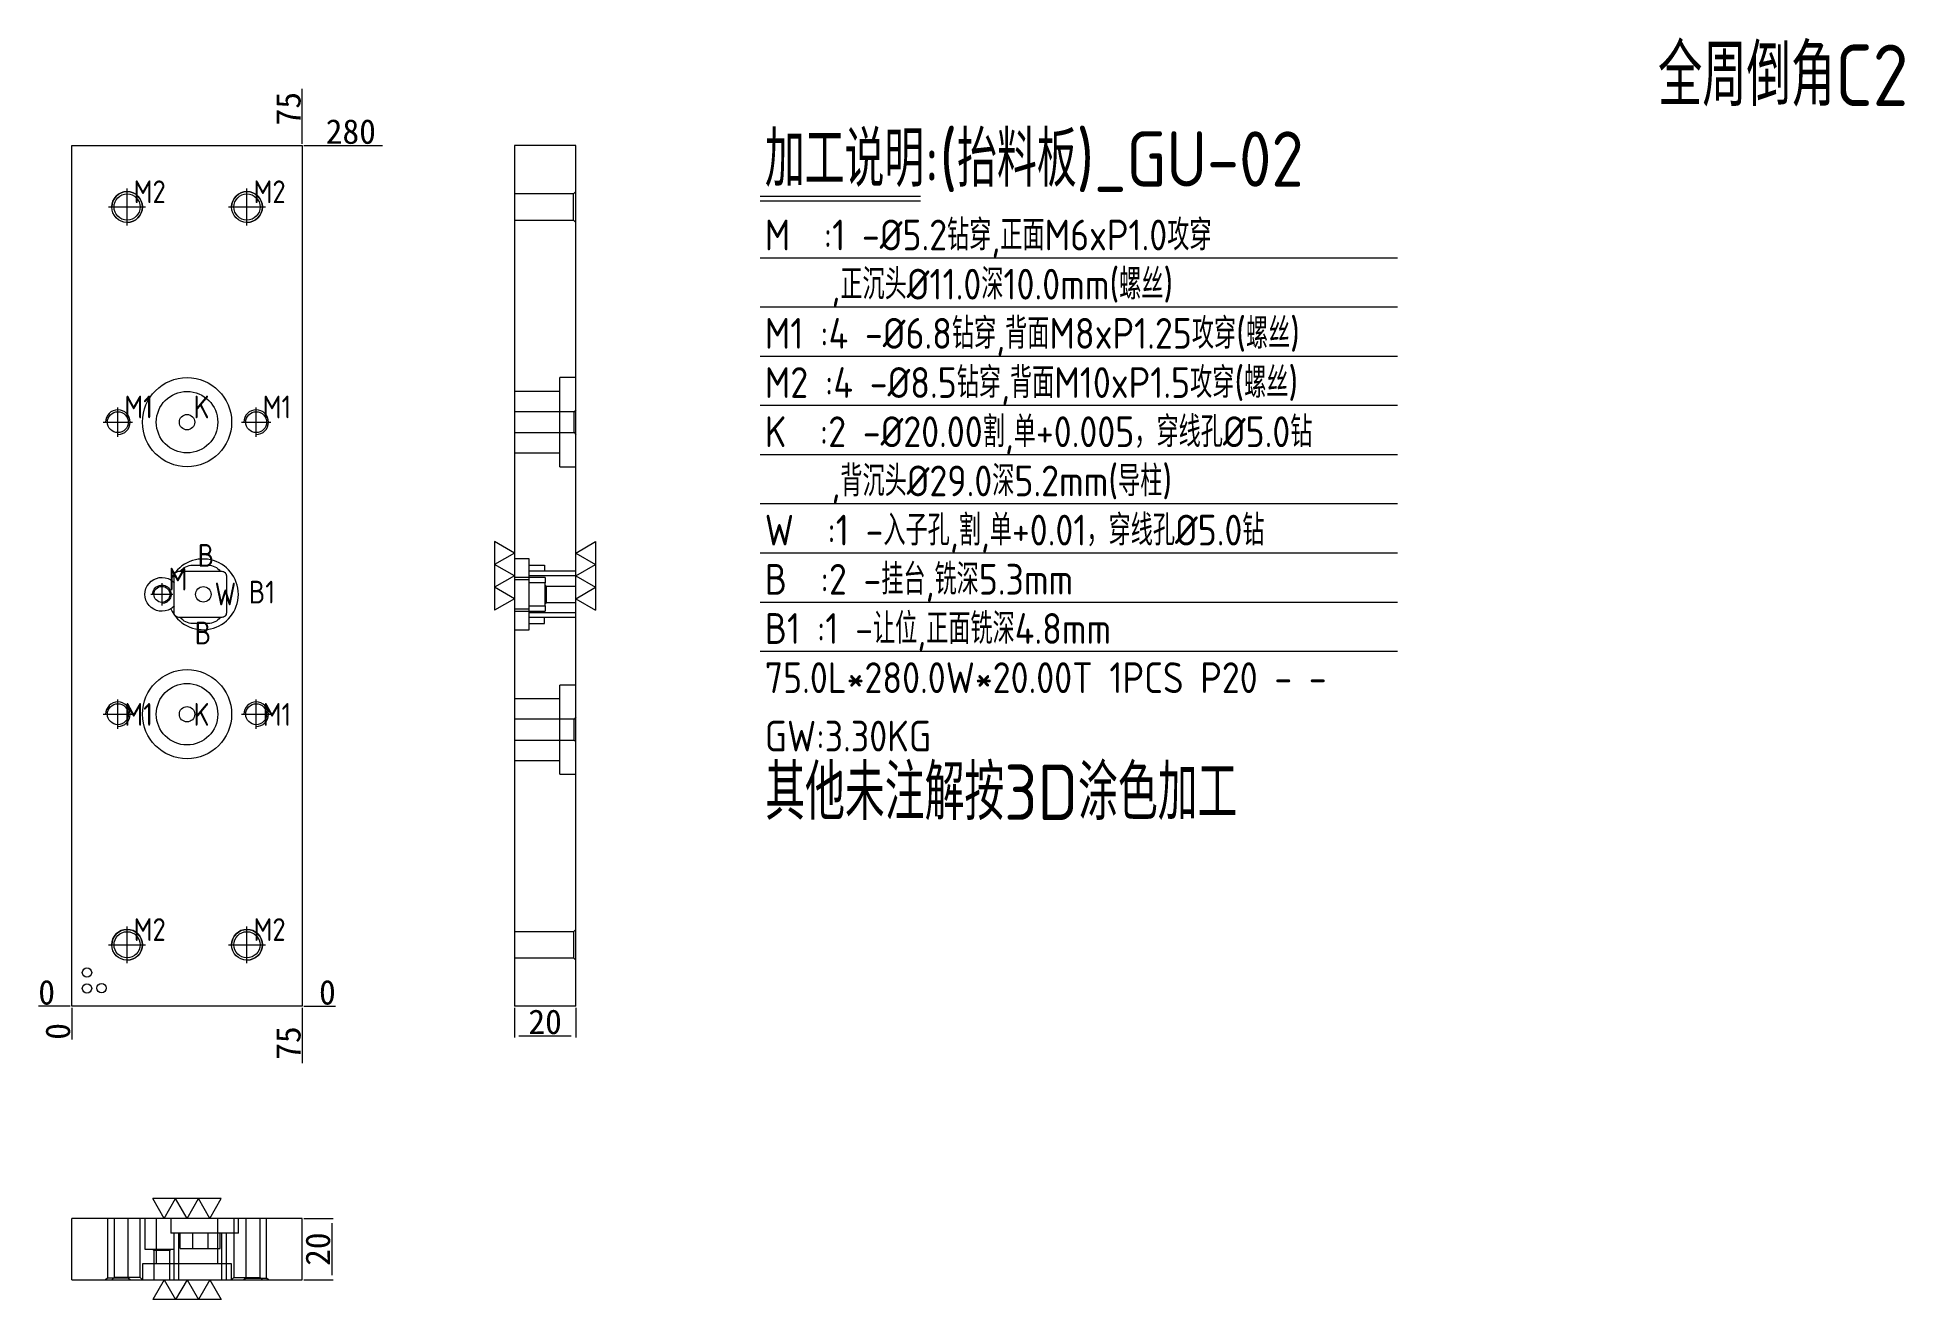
# Model space of a CAD drawing. Header units: millimetres. Extents: x 10147 to 10754, y 39539 to 39950.
import ezdxf

# ---------------------------------------------------------------- set-up
doc = ezdxf.new("R2010")
doc.units = ezdxf.units.MM
doc.linetypes.add('CENTER', pattern=[0])
doc.linetypes.add('DASHED', pattern=[0])
doc.layers.add('dim', color=4, linetype='Continuous')
doc.layers.add('GUIDE', color=7, linetype='Continuous')
doc.layers.add('dim_temp', color=161, linetype='Continuous', lineweight=9)
doc.layers.add('U1', color=7, linetype='Continuous', true_color=0xffffff)
doc.styles.add('_PUG_ERP', font='txt')
doc.styles.add('gbenor', font='gbenor.shx', dxfattribs={"bigfont": 'gbcbig'})
doc.dimstyles.new('_PUG_ERP', dxfattribs={"dimtxt": 8, "dimasz": 1.5, "dimexe": 0.5, "dimexo": 0.5, "dimgap": 0.5, "dimtad": 1, "dimtxsty": '_PUG_ERP', "dimblk": 'CLOSEDBLANK', "dimcen": 0, "dimclrd": 4, "dimclre": 4, "dimclrt": 3, "dimazin": 3, "dimtfac": 1, "dimtmove": 0, "dimatfit": 3, "dimldrblk": 'CLOSEDBLANK', "dimlwd": 9, "dimlwe": 9})

# ---------------------------------------------------------------- blocks, each defined once
blk = doc.blocks.new('*D1266')
at = {"layer": 'Defpoints', "color": 0}
for p in [(10232.88, 39565.45), (10232.88, 39545.45), (10242.48, 39545.45)]:
    blk.add_point(p, dxfattribs=at)
at = {"layer": 'dim_temp', "color": 4, "lineweight": 9}
for p, q in [((10233.38, 39565.45), (10242.98, 39565.45)), ((10242.48, 39563.95), (10242.48, 39546.95)), ((10233.38, 39545.45), (10242.98, 39545.45))]:
    blk.add_line(p, q, dxfattribs=at)
at = {"layer": 'dim_temp', "color": 3, "lineweight": 18, "insert": (10237.98, 39555.45), "char_height": 8, "attachment_point": 5, "rotation": 90, "style": '_PUG_ERP'}
blk.add_mtext('20', dxfattribs=at)
blk = doc.blocks.new('_ClosedBlank')
blk = doc.blocks.new('*D1267')
at = {"layer": 'Defpoints', "color": 0}
for p in [(10301.88, 39634.45), (10321.88, 39634.45), (10321.88, 39624.85)]:
    blk.add_point(p, dxfattribs=at)
at = {"layer": 'dim_temp', "color": 4, "lineweight": 9}
for p, q in [((10301.88, 39633.95), (10301.88, 39624.35)), ((10321.88, 39633.95), (10321.88, 39624.35)), ((10303.38, 39624.85), (10320.38, 39624.85))]:
    blk.add_line(p, q, dxfattribs=at)
at = {"layer": 'dim_temp', "color": 3, "lineweight": 18, "insert": (10311.88, 39629.35), "char_height": 8, "attachment_point": 5, "style": '_PUG_ERP'}
blk.add_mtext('20', dxfattribs=at)
blk = doc.blocks.new('*D1268')
at = {"layer": 'Defpoints', "color": 0}
for p in [(10157.88, 39634.45), (10232.88, 39634.45), (10237.88, 39634.45)]:
    blk.add_point(p, dxfattribs=at)
at = {"layer": 'dim_temp', "color": 4, "lineweight": 9}
blk.add_line((10233.38, 39634.45), (10243.72, 39634.45), dxfattribs=at)
at = {"layer": 'dim_temp', "color": 3, "lineweight": 18, "insert": (10241.05, 39638.95), "char_height": 8, "attachment_point": 5, "style": '_PUG_ERP'}
blk.add_mtext('0', dxfattribs=at)
blk = doc.blocks.new('*D1269')
at = {"layer": 'Defpoints', "color": 0}
for p in [(10232.88, 39914.45), (10237.88, 39914.45), (10157.88, 39634.45)]:
    blk.add_point(p, dxfattribs=at)
at = {"layer": 'dim_temp', "color": 4, "lineweight": 9}
blk.add_line((10233.38, 39914.45), (10258.95, 39914.45), dxfattribs=at)
at = {"layer": 'dim_temp', "color": 3, "lineweight": 18, "insert": (10248.67, 39918.95), "char_height": 8, "attachment_point": 5, "style": '_PUG_ERP'}
blk.add_mtext('280', dxfattribs=at)
blk = doc.blocks.new('*D1270')
at = {"layer": 'Defpoints', "color": 0}
for p in [(10152.88, 39634.45), (10157.88, 39634.45), (10157.88, 39634.45)]:
    blk.add_point(p, dxfattribs=at)
at = {"layer": 'dim_temp', "color": 4, "lineweight": 9}
blk.add_line((10157.38, 39634.45), (10147.05, 39634.45), dxfattribs=at)
at = {"layer": 'dim_temp', "color": 3, "lineweight": 18, "insert": (10149.72, 39638.95), "char_height": 8, "attachment_point": 5, "style": '_PUG_ERP'}
blk.add_mtext('0', dxfattribs=at)
blk = doc.blocks.new('*D1271')
at = {"layer": 'Defpoints', "color": 0}
for p in [(10157.88, 39634.45), (10232.88, 39634.45), (10232.88, 39629.45)]:
    blk.add_point(p, dxfattribs=at)
at = {"layer": 'dim_temp', "color": 4, "lineweight": 9}
blk.add_line((10232.88, 39633.95), (10232.88, 39616), dxfattribs=at)
at = {"layer": 'dim_temp', "color": 3, "lineweight": 18, "insert": (10228.38, 39622.48), "char_height": 8, "attachment_point": 5, "rotation": 90, "style": '_PUG_ERP'}
blk.add_mtext('75', dxfattribs=at)
blk = doc.blocks.new('*D1272')
at = {"layer": 'Defpoints', "color": 0}
for p in [(10157.88, 39634.45), (10157.88, 39634.45), (10157.88, 39629.45)]:
    blk.add_point(p, dxfattribs=at)
at = {"layer": 'dim_temp', "color": 4, "lineweight": 9}
blk.add_line((10157.88, 39633.95), (10157.88, 39623.62), dxfattribs=at)
at = {"layer": 'dim_temp', "color": 3, "lineweight": 18, "insert": (10153.38, 39626.29), "char_height": 8, "attachment_point": 5, "rotation": 90, "style": '_PUG_ERP'}
blk.add_mtext('0', dxfattribs=at)
blk = doc.blocks.new('*D1273')
at = {"layer": 'Defpoints', "color": 0}
for p in [(10232.88, 39919.45), (10232.88, 39914.45), (10157.88, 39634.45)]:
    blk.add_point(p, dxfattribs=at)
at = {"layer": 'dim_temp', "color": 4, "lineweight": 9}
blk.add_line((10232.88, 39914.95), (10232.88, 39932.91), dxfattribs=at)
at = {"layer": 'dim_temp', "color": 3, "lineweight": 18, "insert": (10228.38, 39926.43), "char_height": 8, "attachment_point": 5, "rotation": 90, "style": '_PUG_ERP'}
blk.add_mtext('75', dxfattribs=at)

msp = doc.modelspace()

# ---------------------------------------------------------------- linework, layer by layer
at = {"layer": 'dim', "color": 8, "linetype": 'Continuous', "lineweight": 18}
for p, q in [((10381.833, 39897.953), (10433.997, 39897.953)), ((10381.833, 39896.453), (10433.997, 39896.453)), ((10381.833, 39877.953), (10589.193, 39877.953)), ((10381.833, 39861.953), (10589.193, 39861.953)), ((10381.833, 39845.953), (10589.193, 39845.953)), ((10381.833, 39829.953), (10589.193, 39829.953)), ((10381.833, 39813.953), (10589.193, 39813.953)), ((10381.833, 39797.953), (10589.193, 39797.953)), ((10381.833, 39781.953), (10589.193, 39781.953)), ((10381.833, 39765.953), (10589.193, 39765.953)), ((10381.833, 39749.953), (10589.193, 39749.953))]:
    msp.add_line(p, q, dxfattribs=at)
at = {"layer": 'dim', "color": 20, "linetype": 'Continuous', "lineweight": 18}
for p, q in [((10301.883, 39781.879), (10295.453, 39785.592)), ((10295.453, 39785.592), (10295.453, 39763.315)), ((10321.883, 39781.879), (10328.314, 39785.592)), ((10328.314, 39785.592), (10328.314, 39763.315)), ((10301.883, 39781.879), (10295.453, 39778.166)), ((10321.883, 39781.879), (10328.314, 39778.166)), ((10301.883, 39774.453), (10295.453, 39778.166)), ((10301.883, 39774.453), (10295.453, 39770.74)), ((10321.883, 39774.453), (10328.314, 39778.166)), ((10321.883, 39774.453), (10328.314, 39770.74)), ((10301.883, 39767.028), (10295.453, 39770.74)), ((10301.883, 39767.028), (10295.453, 39763.315)), ((10321.883, 39767.028), (10328.314, 39770.74)), ((10321.883, 39767.028), (10328.314, 39763.315)), ((10187.957, 39565.453), (10184.245, 39571.884)), ((10206.522, 39571.884), (10184.245, 39571.884)), ((10187.957, 39565.453), (10191.67, 39571.884)), ((10195.383, 39565.453), (10191.67, 39571.884)), ((10195.383, 39565.453), (10199.096, 39571.884)), ((10202.809, 39565.453), (10199.096, 39571.884)), ((10202.809, 39565.453), (10206.522, 39571.884)), ((10187.957, 39545.453), (10184.245, 39539.023)), ((10187.957, 39545.453), (10191.67, 39539.023)), ((10195.383, 39545.453), (10191.67, 39539.023)), ((10195.383, 39545.453), (10199.096, 39539.023)), ((10202.809, 39545.453), (10199.096, 39539.023)), ((10202.809, 39545.453), (10206.522, 39539.023)), ((10206.522, 39539.023), (10184.245, 39539.023))]:
    msp.add_line(p, q, dxfattribs=at)
at = {"layer": 'dim', "lineweight": 18}
for centre in [(10162.839, 39645.414), (10162.839, 39640.244), (10167.58, 39640.352)]:
    msp.add_circle(centre, 1.523, dxfattribs=at)
at = {"layer": 'GUIDE', "color": 56, "linetype": 'Continuous', "lineweight": 18}
for p, q in [((10301.883, 39914.453), (10301.883, 39634.453)), ((10321.883, 39914.453), (10301.883, 39914.453)), ((10321.883, 39634.453), (10321.883, 39914.453)), ((10321.883, 39634.453), (10301.883, 39634.453)), ((10232.883, 39565.453), (10157.883, 39565.453)), ((10157.883, 39545.453), (10157.883, 39565.453)), ((10232.883, 39545.453), (10232.883, 39565.453)), ((10157.883, 39545.453), (10232.883, 39545.453))]:
    msp.add_line(p, q, dxfattribs=at)
at = {"layer": 'GUIDE', "color": 1, "linetype": 'CENTER', "lineweight": 18, "ltscale": 0.364473}
for p, q in [((10175.883, 39888.453), (10175.883, 39900.453)), ((10214.883, 39888.453), (10214.883, 39900.453)), ((10169.883, 39894.453), (10181.883, 39894.453)), ((10208.883, 39894.453), (10220.883, 39894.453)), ((10172.883, 39819.653), (10172.883, 39829.253)), ((10217.883, 39819.653), (10217.883, 39829.253)), ((10168.083, 39824.453), (10177.683, 39824.453)), ((10213.083, 39824.453), (10222.683, 39824.453)), ((10172.883, 39724.653), (10172.883, 39734.253)), ((10217.883, 39724.653), (10217.883, 39734.253)), ((10168.083, 39729.453), (10177.683, 39729.453)), ((10213.083, 39729.453), (10222.683, 39729.453)), ((10175.883, 39648.453), (10175.883, 39660.453)), ((10214.883, 39648.453), (10214.883, 39660.453)), ((10169.883, 39654.453), (10181.883, 39654.453)), ((10208.883, 39654.453), (10220.883, 39654.453))]:
    msp.add_line(p, q, dxfattribs=at)
at = {"layer": 'GUIDE', "color": 5, "linetype": 'DASHED', "lineweight": 13, "ltscale": 0.364473}
for p, q in [((10321.133, 39898.706), (10301.883, 39898.706)), ((10321.883, 39899.457), (10321.133, 39898.706)), ((10321.133, 39890.2), (10321.133, 39898.706)), ((10301.883, 39890.2), (10321.133, 39890.2)), ((10321.133, 39890.2), (10321.883, 39889.45)), ((10321.286, 39827.856), (10301.883, 39827.856)), ((10321.883, 39828.453), (10321.286, 39827.856)), ((10321.286, 39821.05), (10321.286, 39827.856)), ((10301.883, 39821.05), (10321.286, 39821.05)), ((10321.286, 39821.05), (10321.883, 39820.453)), ((10312.28, 39771.056), (10311.883, 39771.453)), ((10321.883, 39771.056), (10312.28, 39771.056)), ((10312.28, 39768.453), (10312.28, 39771.056)), ((10312.28, 39765.85), (10312.28, 39768.453)), ((10311.883, 39765.453), (10312.28, 39765.85)), ((10312.28, 39765.85), (10321.883, 39765.85)), ((10321.286, 39727.856), (10301.883, 39727.856)), ((10321.883, 39728.453), (10321.286, 39727.856)), ((10321.286, 39721.05), (10321.286, 39727.856)), ((10301.883, 39721.05), (10321.286, 39721.05)), ((10321.286, 39721.05), (10321.883, 39720.453)), ((10321.133, 39658.706), (10301.883, 39658.706)), ((10321.883, 39659.457), (10321.133, 39658.706)), ((10321.133, 39658.706), (10321.133, 39650.2)), ((10301.883, 39650.2), (10321.133, 39650.2)), ((10321.133, 39650.2), (10321.883, 39649.45)), ((10169.48, 39565.453), (10169.48, 39546.05)), ((10171.63, 39565.453), (10171.63, 39546.204)), ((10176.286, 39546.05), (10176.286, 39565.453)), ((10180.136, 39546.204), (10180.136, 39565.453)), ((10210.63, 39565.453), (10210.63, 39546.204)), ((10214.48, 39565.453), (10214.48, 39546.05)), ((10219.136, 39546.204), (10219.136, 39565.453)), ((10221.286, 39546.05), (10221.286, 39565.453)), ((10184.197, 39555.453), (10184.594, 39555.056)), ((10184.594, 39555.056), (10184.594, 39545.453)), ((10189.8, 39555.056), (10184.594, 39555.056)), ((10189.8, 39555.056), (10190.197, 39555.453)), ((10189.8, 39545.453), (10189.8, 39555.056)), ((10169.48, 39546.05), (10168.883, 39545.453)), ((10176.286, 39546.05), (10169.48, 39546.05)), ((10171.63, 39546.204), (10170.88, 39545.453)), ((10180.136, 39546.204), (10171.63, 39546.204)), ((10176.883, 39545.453), (10176.286, 39546.05)), ((10180.887, 39545.453), (10180.136, 39546.204)), ((10210.63, 39546.204), (10209.88, 39545.453)), ((10210.63, 39546.204), (10219.136, 39546.204)), ((10214.48, 39546.05), (10213.883, 39545.453)), ((10214.48, 39546.05), (10221.286, 39546.05)), ((10219.887, 39545.453), (10219.136, 39546.204)), ((10221.883, 39545.453), (10221.286, 39546.05))]:
    msp.add_line(p, q, dxfattribs=at)
at = {"layer": 'GUIDE', "color": 1, "linetype": 'DASHED', "lineweight": 13, "ltscale": 0.364473}
for p, q in [((10316.683, 39834.454), (10301.883, 39834.454)), ((10301.883, 39814.453), (10316.683, 39814.453)), ((10316.683, 39734.454), (10301.883, 39734.454)), ((10301.883, 39714.453), (10316.683, 39714.453)), ((10185.383, 39565.453), (10185.383, 39550.653)), ((10205.384, 39550.653), (10205.384, 39565.453)), ((10208.197, 39545.453), (10208.197, 39560.653))]:
    msp.add_line(p, q, dxfattribs=at)
at = {"layer": 'GUIDE', "color": 56, "linetype": 'DASHED', "lineweight": 13, "ltscale": 0.364473}
for p, q in [((10321.883, 39838.953), (10316.683, 39838.953)), ((10316.683, 39809.953), (10316.683, 39838.953)), ((10316.683, 39809.953), (10321.883, 39809.953)), ((10306.683, 39779.953), (10301.883, 39779.953)), ((10306.683, 39777.953), (10311.683, 39777.953)), ((10321.883, 39775.953), (10306.683, 39775.953)), ((10321.883, 39760.953), (10306.683, 39760.953)), ((10301.883, 39756.953), (10306.683, 39756.953)), ((10306.683, 39758.953), (10311.683, 39758.953)), ((10321.883, 39738.953), (10316.683, 39738.953)), ((10316.683, 39709.953), (10316.683, 39738.953)), ((10316.683, 39709.953), (10321.883, 39709.953)), ((10191.197, 39545.453), (10191.197, 39560.653)), ((10193.197, 39555.653), (10193.197, 39560.653)), ((10206.197, 39555.653), (10206.197, 39560.653)), ((10212.097, 39560.653), (10212.097, 39565.453)), ((10180.883, 39550.653), (10180.883, 39545.453)), ((10209.883, 39550.653), (10180.883, 39550.653)), ((10209.883, 39545.453), (10209.883, 39550.653))]:
    msp.add_line(p, q, dxfattribs=at)
at = {"layer": 'GUIDE', "color": 31, "linetype": 'DASHED', "lineweight": 13, "ltscale": 0.364473}
for p, q in [((10306.683, 39756.953), (10306.683, 39779.953)), ((10311.883, 39773.953), (10301.883, 39773.953)), ((10306.683, 39773.13), (10301.883, 39773.13)), ((10311.883, 39772.228), (10306.683, 39772.228)), ((10311.683, 39777.953), (10311.683, 39775.953)), ((10311.883, 39773.953), (10311.883, 39772.228)), ((10311.883, 39764.678), (10311.883, 39772.228)), ((10301.883, 39763.776), (10306.683, 39763.776)), ((10301.883, 39762.953), (10311.883, 39762.953)), ((10306.683, 39764.678), (10311.883, 39764.678)), ((10311.683, 39758.953), (10311.683, 39760.953)), ((10311.883, 39764.678), (10311.883, 39762.953)), ((10181.697, 39565.453), (10181.697, 39555.453)), ((10190.091, 39565.453), (10190.091, 39560.653)), ((10212.097, 39560.653), (10190.091, 39560.653)), ((10181.697, 39555.453), (10191.197, 39555.453)), ((10193.197, 39555.653), (10197.197, 39555.653)), ((10197.197, 39555.653), (10202.197, 39555.653)), ((10202.197, 39555.653), (10206.197, 39555.653))]:
    msp.add_line(p, q, dxfattribs=at)
at = {"layer": 'GUIDE', "color": 155, "linetype": 'DASHED', "lineweight": 13, "ltscale": 0.364473}
for p, q in [((10321.883, 39774.453), (10306.683, 39774.453)), ((10321.883, 39774.453), (10306.683, 39774.453)), ((10321.883, 39762.453), (10306.683, 39762.453)), ((10321.883, 39762.453), (10306.683, 39762.453)), ((10192.697, 39545.453), (10192.697, 39560.653)), ((10192.697, 39545.453), (10192.697, 39560.653)), ((10197.197, 39560.653), (10197.197, 39555.653)), ((10197.197, 39560.653), (10197.197, 39555.653)), ((10202.197, 39560.653), (10202.197, 39555.653)), ((10202.197, 39560.653), (10202.197, 39555.653)), ((10206.697, 39545.453), (10206.697, 39560.653)), ((10206.697, 39545.453), (10206.697, 39560.653))]:
    msp.add_line(p, q, dxfattribs=at)
at = {"layer": 'GUIDE', "color": 56, "lineweight": 18}
msp.add_lwpolyline([(10232.883, 39914.453), (10232.883, 39634.453), (10157.883, 39634.453), (10157.883, 39914.453)], close=True, dxfattribs=at)
at = {"layer": 'GUIDE', "color": 31, "lineweight": 18}
for points in [[(10191.197, 39764.678, -0.0651493), (10190.091, 39763.776, 4.7051183), (10190.091, 39773.13, -0.0651493), (10191.197, 39772.228)], [(10190.091, 39763.776, -1.7947358), (10190.091, 39773.13)], [(10193.197, 39775.953, -0.236068), (10197.197, 39777.953), (10202.197, 39777.953, -0.236068), (10206.197, 39775.953)], [(10206.197, 39760.953, -0.236068), (10202.197, 39758.953), (10197.197, 39758.953, -0.236068), (10193.197, 39760.953)]]:
    msp.add_lwpolyline(points, format="xyb", dxfattribs=at)
at = {"layer": 'GUIDE', "color": 1, "lineweight": 18}
msp.add_lwpolyline([(10191.197, 39764.678), (10191.197, 39772.228), (10191.197, 39774.453, -0.4142136), (10192.697, 39775.953), (10193.197, 39775.953), (10206.197, 39775.953), (10206.697, 39775.953, -0.4142136), (10208.197, 39774.453), (10208.197, 39762.453, -0.4142136), (10206.697, 39760.953), (10206.197, 39760.953), (10193.197, 39760.953), (10192.697, 39760.953, -0.4142136), (10191.197, 39762.453)], format="xyb", close=True, dxfattribs=at)
for points in [[(10190.797, 39768.453), (10183.597, 39768.453)], [(10187.197, 39772.053), (10187.197, 39764.853)]]:
    msp.add_lwpolyline(points, dxfattribs=at)
at = {"layer": 'GUIDE', "color": 42, "lineweight": 18}
msp.add_lwpolyline([(10184.197, 39768.453, -2.4142136), (10187.197, 39765.453)], format="xyb", dxfattribs=at)
at = {"layer": 'GUIDE', "color": 30, "linetype": 'DASHED', "lineweight": 13, "ltscale": 0.364473}
for centre, radius in [((10175.883, 39894.453), 5.003), ((10214.883, 39894.453), 5.003), ((10195.383, 39824.453), 14.5), ((10195.383, 39729.453), 14.5), ((10175.883, 39654.453), 5.003), ((10214.883, 39654.453), 5.003)]:
    msp.add_circle(centre, radius, dxfattribs=at)
at = {"layer": 'GUIDE', "color": 42, "linetype": 'Continuous', "lineweight": 18}
for centre, radius in [((10175.883, 39894.453), 4.253), ((10214.883, 39894.453), 4.253), ((10172.883, 39824.453), 3.403), ((10195.383, 39824.453), 2.5), ((10217.883, 39824.453), 3.403), ((10187.197, 39768.453), 2.603), ((10200.683, 39768.453), 2.5), ((10172.883, 39729.453), 3.403), ((10195.383, 39729.453), 2.5), ((10217.883, 39729.453), 3.403), ((10175.883, 39654.453), 4.253), ((10214.883, 39654.453), 4.253)]:
    msp.add_circle(centre, radius, dxfattribs=at)
at = {"layer": 'GUIDE', "color": 1, "linetype": 'Continuous', "lineweight": 18}
for centre in [(10195.383, 39824.453), (10195.383, 39729.453)]:
    msp.add_circle(centre, 10, dxfattribs=at)
at = {"layer": 'GUIDE', "color": 42, "linetype": 'Continuous', "lineweight": 18}
for centre in [(10175.883, 39894.453), (10214.883, 39894.453), (10175.883, 39654.453), (10214.883, 39654.453)]:
    msp.add_arc(centre, 5, 270, 180, dxfattribs=at)
at = {"layer": 'GUIDE', "color": 30, "linetype": 'DASHED', "lineweight": 18, "ltscale": 0.364473}
for centre in [(10172.883, 39824.453), (10217.883, 39824.453), (10172.883, 39729.453), (10217.883, 39729.453)]:
    msp.add_arc(centre, 4, 270, 180, dxfattribs=at)

# ---------------------------------------------------------------- texts
at = {"layer": 'dim', "color": 4, "lineweight": 18, "style": 'gbenor'}
for s, height, p in [('加工说明:(抬料板)_GU-02', 18, (10383.369, 39901.06)), ('M2', 7.4, (10178.008, 39895.708)), ('M2', 7.4, (10217.008, 39895.708)), ('M  :1 -%%c5.2钻穿,正面M6xP1.0攻穿', 10, (10383.333, 39880.346)), ('    ,正沉头%%c11.0深10.0mm(螺丝)', 10, (10383.333, 39864.346)), ('M1 :4 -%%c6.8钻穿,背面M8xP1.25攻穿(螺丝)', 10, (10383.333, 39848.346)), ('M2 :4 -%%c8.5钻穿,背面M10xP1.5攻穿(螺丝)', 10, (10383.333, 39832.346)), ('M1', 7.4, (10174.988, 39825.698)), ('K', 7.4, (10197.489, 39825.699)), ('M1', 7.4, (10219.988, 39825.698)), ('    ,背沉头%%c29.0深5.2mm(导柱)', 10, (10383.333, 39800.346)), ('B', 7.4, (10198.837, 39777.425)), ('B  :2 -挂台,铣深5.3mm', 10, (10383.333, 39768.346)), ('M', 7.4, (10189.332, 39769.713)), ('W', 7.4, (10204.357, 39764.876)), ('B1', 7.4, (10215.47, 39765.476)), ('B1 :1 -让位,正面铣深4.8mm', 10, (10383.333, 39752.346)), ('B', 7.4, (10197.875, 39752.192)), ('75.0L*280.0W*20.00T 1PCS P20 - - ', 10, (10383.333, 39736.346)), ('M1', 7.4, (10174.988, 39725.698)), ('K', 7.4, (10197.489, 39725.699)), ('M1', 7.4, (10219.988, 39725.698)), ('GW:3.30KG ', 10, (10383.333, 39717.346)), ('M2', 7.4, (10178.008, 39655.708)), ('M2', 7.4, (10217.008, 39655.708))]:
    msp.add_text(s, height=height, dxfattribs=at).set_placement(p)
at = {"layer": 'dim', "color": 1, "lineweight": 18, "style": 'gbenor'}
for s, p in [('K  :2 -%%c20.00割,单+0.005，穿线孔%%c5.0钻', (10383.333, 39816.346)), ('W  :1 -入子孔,割,单+0.01，穿线孔%%c5.0钻', (10383.333, 39784.346))]:
    msp.add_text(s, height=10, dxfattribs=at).set_placement(p)
at = {"layer": 'dim', "color": 21, "lineweight": 18, "style": 'gbenor'}
msp.add_text('其他未注解按3D涂色加工', height=18, dxfattribs=at).set_placement((10383.501, 39695.06))
at = {"layer": 'U1', "color": 3, "lineweight": 18, "style": 'gbenor'}
msp.add_text('全周倒角C2', height=20, dxfattribs=at).set_placement((10673.923, 39927.293))

# ---------------------------------------------------------------- dimensions: what is measured, and where the dimension line sits
at = {"layer": 'dim_temp', "lineweight": 18}
for feature_location, offset, dtype, origin, picture, middle in [((10232.883, 39914.453), (0, 5), 1, (10157.883, 39634.453), '*D1273', (10228.383, 39926.43)), ((10232.883, 39914.453), (5, 0), 0, (10157.883, 39634.453), '*D1269', (10248.669, 39918.953)), ((10157.883238095, 39634.453333333), (-5, 0), 0, (10157.883238095, 39634.453333333), '*D1270', (10149.716571429, 39638.953333333)), ((10232.883238095, 39634.453333333), (5, 0), 0, (10157.883238095, 39634.453333333), '*D1268', (10241.049904762, 39638.953333333)), ((10157.883238095, 39634.453333333), (0, -5), 1, (10157.883238095, 39634.453333333), '*D1272', (10153.383238095, 39626.286666667)), ((10232.883, 39634.453), (0, -5), 1, (10157.883, 39634.453), '*D1271', (10228.383, 39622.477))]:
    dim = msp.add_ordinate_dim(feature_location=feature_location, offset=offset, dtype=dtype, origin=origin, dimstyle='_PUG_ERP', dxfattribs=at)
    dim.commit()
    dim.dimension.update_dxf_attribs({"geometry": picture, "text_midpoint": middle})
dim = msp.add_linear_dim(base=(10321.883, 39624.853), p1=(10301.883, 39634.453), p2=(10321.883, 39634.453), dimstyle='_PUG_ERP', dxfattribs=at)
dim.commit()
dim.dimension.update_dxf_attribs({"geometry": '*D1267', "text_midpoint": (10311.883, 39629.353)})
dim = msp.add_linear_dim(base=(10242.483, 39545.453), p1=(10232.883, 39565.453), p2=(10232.883, 39545.453), angle=90, dimstyle='_PUG_ERP', dxfattribs=at)
dim.commit()
dim.dimension.update_dxf_attribs({"geometry": '*D1266', "text_midpoint": (10237.983, 39555.453)})

doc.saveas('drawing.dxf')
